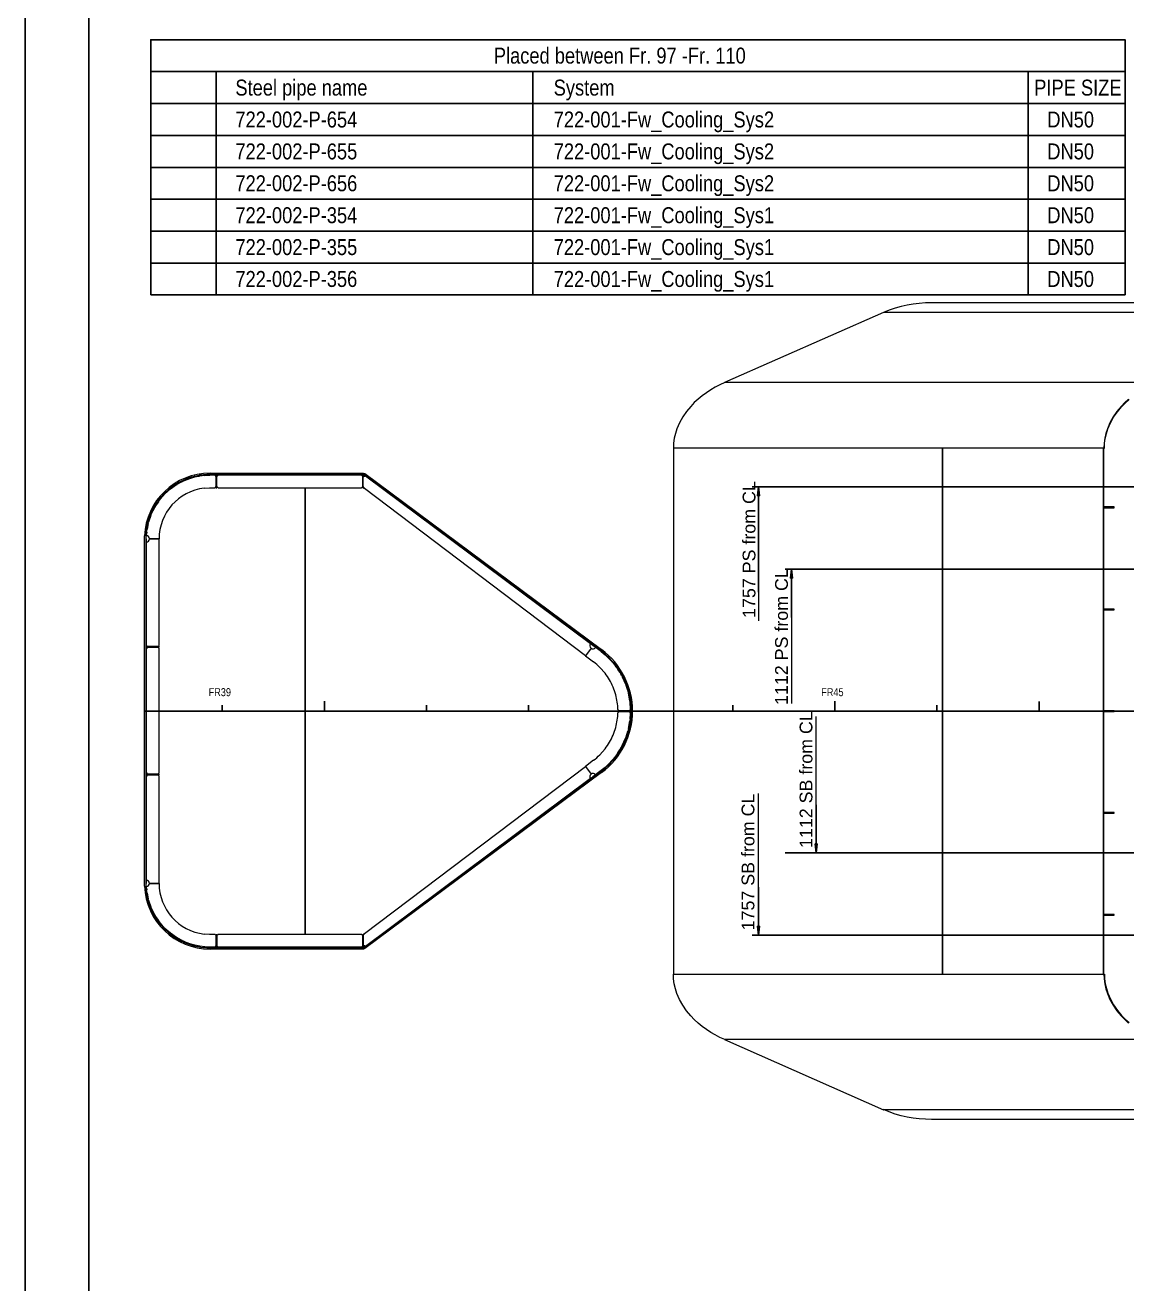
# Model space of a CAD drawing. Header units: millimetres. Extents: x 0 to 50500, y 0 to 29700.
# Drawn here: x 0 to 8632, y 11860 to 21726 of the extents above; entities that cross this region are included whole.
import ezdxf

# ---------------------------------------------------------------- set-up
doc = ezdxf.new("R2010")
doc.units = ezdxf.units.MM
doc.header["$LTSCALE"] = 50
doc.linetypes.add('AVEVASOLID', pattern=[7.5, 7.5])
for name, color, linetype in [('000-BT5', 7, 'Continuous'), ('100-DM1', 1, 'Continuous'), ('100-TX1', 1, 'Continuous'), ('DEF', 7, 'Continuous'), ('MEASURE', 7, 'Continuous'), ('PLATE1', 7, 'Continuous'), ('PROFILE', 7, 'Continuous'), ('STIFFNER', 7, 'Continuous'), ('TEXT1', 7, 'Continuous')]:
    doc.layers.add(name, color=color, linetype=linetype)
doc.styles.add('AvevaTextStyle2', font='Arial Narrow')

# ---------------------------------------------------------------- blocks, each defined once
blk = doc.blocks.new('VARD A1L')
at = {"color": 1}
blk.add_lwpolyline([(0, 0), (841, 0), (841, 594), (0, 594)], close=True, dxfattribs=at)
blk.add_lwpolyline([(10, 584), (10, 10), (831, 10), (831, 584)], close=True)
blk = doc.blocks.new('A$C1B332B96')
at = {"color": 12, "linetype": 'AVEVASOLID', "lineweight": 0}
for p, q in [((-12037.71904, 931.39687), (-12037.71904, 707.89738)), ((-12037.71904, 931.39687), (-12037.71904, 707.89738)), ((-11779.12598, 733.97865), (-11779.12598, 59.00045)), ((-11586.97634, -734.01871), (-11586.97634, -43.61292)), ((-12037.71904, -1379.673), (-12037.71904, -646.84895))]:
    blk.add_line(p, q, dxfattribs=at)
at = {"layer": 'MEASURE', "color": 12, "linetype": 'AVEVASOLID'}
for p, q in [((-7508.48084, 1757.38411), (-12087.71904, 1757.38411)), ((-12045.53154, 1686.93352), (-12037.71904, 1757.38411)), ((-12029.88212, 1686.93352), (-12045.53154, 1686.93352)), ((-12043.09013, 1708.94966), (-12032.32353, 1708.94966)), ((-12037.71904, 1757.38411), (-12037.71904, 1379.67262)), ((-12037.71904, 1757.38411), (-12029.88212, 1686.93352)), ((-12037.71904, 1379.67262), (-12037.71904, 931.39687)), ((-12037.71904, 1379.67262), (-12037.71904, 931.39687)), ((-7508.48084, 1111.69014), (-11829.12598, 1111.69014)), ((-11786.93848, 1041.23955), (-11779.12598, 1111.69014)), ((-11779.12598, 1111.69014), (-11779.12598, 733.97865)), ((-11779.12598, 1111.69014), (-11771.28906, 1041.23955)), ((-11771.28906, 1041.23955), (-11786.93848, 1041.23955)), ((-11784.49707, 1063.25569), (-11773.73047, 1063.25569)), ((-10013.50098, 0), (248.85254, 0)), ((-9839.99023, 0), (-9839.99023, 75)), ((-11586.97634, -1111.73019), (-11586.97634, -734.01871)), ((-11586.97634, -1111.73019), (-11594.81325, -1041.27998)), ((-11594.81325, -1041.27998), (-11579.16384, -1041.27998)), ((-11581.60525, -1063.29575), (-11592.37185, -1063.29575)), ((-11579.16384, -1041.27998), (-11586.97634, -1111.73019)), ((-7508.48084, -1111.69014), (-11829.12598, -1111.69014)), ((-12037.71904, -1757.38449), (-12037.71904, -1379.673)), ((-7508.48084, -1757.38449), (-12087.71904, -1757.38449)), ((-12037.71904, -1757.38449), (-12045.55595, -1686.93428)), ((-12045.55595, -1686.93428), (-12029.90654, -1686.93428)), ((-12032.34794, -1708.95004), (-12043.11454, -1708.95004)), ((-12029.90654, -1686.93428), (-12037.71904, -1757.38449))]:
    blk.add_line(p, q, dxfattribs=at)
at = {"layer": 'MEASURE', "color": 2, "linetype": 'AVEVASOLID', "char_height": 100, "attachment_point": 1, "rotation": 90, "line_spacing_factor": 0.9, "style": 'AvevaTextStyle2'}
for s, insert in [('{\\fArial|b0|i0|c0|p34;1757 PS from CL}', (-12162.71904, 730.42043)), ('{\\fArial|b0|i0|c0|p34;1112 PS from CL}', (-11908.43005, 48.39105)), ('{\\fArial|b0|i0|c0|p34;1112 SB from CL}', (-11716.28041, -1072.76645)), ('{\\fArial|b0|i0|c0|p34;1757 SB from CL}', (-12170.92936, -1718.42075))]:
    blk.add_mtext(s, dxfattribs=dict(at, insert=insert))
at = {"layer": 'TEXT1', "color": 92, "linetype": 'AVEVASOLID', "lineweight": 0, "insert": (-12957.12629, 3619.50949), "char_height": 1, "attachment_point": 1, "line_spacing_factor": 0.9, "style": 'AvevaTextStyle2'}
blk.add_mtext('{\\fArial|b0|i0;STIFF}', dxfattribs=at)

msp = doc.modelspace()

# ---------------------------------------------------------------- linework, layer by layer
at = {"layer": '100-TX1'}
for p, q in [((983.5, 21361.22), (8618.07, 21361.22)), ((1497.07, 21361.22), (1497.07, 19611.22)), ((3977.83, 21361.22), (3977.83, 19611.22)), ((7859.04, 21361.22), (7859.04, 19611.22)), ((983.5, 21111.22), (8618.07, 21111.22)), ((983.5, 20861.22), (8618.07, 20861.22)), ((983.5, 20611.22), (8618.07, 20611.22)), ((983.5, 20361.22), (8618.07, 20361.22)), ((983.5, 20111.22), (8618.07, 20111.22)), ((983.5, 19861.22), (8618.07, 19861.22)), ((983.5, 19611.22), (8618.07, 19611.22))]:
    msp.add_line(p, q, dxfattribs=at)
msp.add_lwpolyline([(983.5, 19611.22), (983.5, 21611.98), (8618.07, 21611.98), (8618.07, 19611.22)], dxfattribs=at)
at = {"layer": 'DEF', "color": 253, "linetype": 'AVEVASOLID', "lineweight": 0}
for p, q in [((10095.46, 19473.32), (6726.46, 19473.32)), ((8452.27, 18410.12), (5079.39, 18410.12)), ((1226.69, 18146.64), (1245.29, 18155.49)), ((1277.88, 18174.51), (1288.57, 18178.22)), ((1277.88, 18174.51), (1288.57, 18178.22)), ((1329.89, 18190.03), (1327.4, 18189.51)), ((1357.63, 18190.64), (1362.43, 18191.36)), ((1373.66, 18198.72), (1367.03, 18197.67)), ((1373.66, 18198.72), (1367.03, 18197.67)), ((1398.21, 18201.83), (1407.19, 18202.66)), ((1398.21, 18201.83), (1407.19, 18202.66)), ((1402.6, 18197.05), (1439.29, 18198.98)), ((1444.74, 18199.26), (1447.63, 18199.41)), ((1179.16, 18119.79), (1189.99, 18126.32)), ((1022.77, 17959.36), (1030.67, 17972.54)), ((1058.49, 18019.32), (1055.57, 18015.72)), ((1057.27, 18009.28), (1060.92, 18014.22)), ((1060.92, 18014.22), (1057.27, 18009.28)), ((975.16, 17856.93), (983.9, 17881.52)), ((1001.58, 17921.17), (1004.89, 17928.17)), ((955.93, 17777.32), (958.21, 17792.59)), ((962.28, 17810.61), (963.62, 17815.97)), ((968.62, 17836.02), (969.19, 17838.32)), ((951.36, 17743.72), (951.48, 17746.08)), ((951.36, 17743.72), (951.48, 17746.08)), ((951.48, 17746.08), (951.36, 17743.72)), ((4513.2, 16815.47), (4511.59, 16816.77)), ((4514.05, 16821.2), (4516.29, 16819.5)), ((4542.72, 16791.48), (4544.22, 16790.1)), ((4544.22, 16790.1), (4542.72, 16791.48)), ((4544.42, 16796.71), (4547.6, 16793.95)), ((4573.1, 16770.28), (4577.08, 16766.33)), ((4599.97, 16742.03), (4604.6, 16736.76)), ((4624.91, 16712.07), (4630.03, 16705.38)), ((4685.29, 16605.17), (4693.09, 16588.14)), ((4693.09, 16588.14), (4685.29, 16605.17)), ((4701.25, 16569.28), (4704.01, 16562.01)), ((4704.01, 16562.01), (4701.25, 16569.28)), ((4714.75, 16532.48), (4720.26, 16514.57)), ((4728.43, 16483.55), (4730.07, 16476.6)), ((4734.22, 16456.55), (4737.32, 16437.99)), ((4740.57, 16413.03), (4741.97, 16398.99)), ((4743.36, 16378.59), (4743.64, 16370.27)), ((4742.28, 16303.4), (4740.69, 16287.44)), ((4743.59, 16327.96), (4743.31, 16319.43)), ((4743.98, 16339.4), (4743.87, 16336.3)), ((4743.89, 16362.55), (4743.98, 16359.81)), ((4722.66, 16192.14), (4722.25, 16190.8)), ((4722.25, 16190.8), (4722.66, 16192.14)), ((4731.82, 16229.78), (4730.69, 16224.98)), ((4730.69, 16224.98), (4731.82, 16229.78)), ((4738.2, 16266.39), (4734.62, 16244.87)), ((4734.62, 16244.87), (4738.2, 16266.39)), ((4684.56, 16091.95), (4683.61, 16089.88)), ((4683.61, 16089.88), (4684.56, 16091.95)), ((4687.22, 16085.76), (4689.17, 16089.71)), ((4699.02, 16123.63), (4699.2, 16124.1)), ((4699.2, 16124.1), (4699.03, 16123.64)), ((4703.64, 16121.7), (4703.85, 16122.16)), ((4712.22, 16158.34), (4711.76, 16157.13)), ((4711.76, 16157.13), (4712.22, 16158.34)), ((4717.37, 16157.81), (4716.56, 16155.46)), ((4624.97, 15986.95), (4628.57, 15991.62)), ((4647.9, 16018.51), (4651.72, 16024.22)), ((4668.69, 16051.49), (4672.6, 16058.28)), ((4543.31, 15907.9), (4542.25, 15906.92)), ((4542.25, 15906.92), (4543.31, 15907.9)), ((4544.43, 15902.13), (4546.65, 15904.06)), ((4571.19, 15933.85), (4570.97, 15933.62)), ((4570.97, 15933.62), (4571.19, 15933.85)), ((4573.12, 15928.62), (4575.91, 15931.39)), ((4600.01, 15956.94), (4603.25, 15960.63)), ((4512.56, 15882.82), (4511.34, 15881.84)), ((4511.34, 15881.84), (4512.56, 15882.82)), ((4514.35, 15877.85), (4515.62, 15878.79)), ((951.48, 14952.75), (951.36, 14955.11)), ((951.48, 14952.75), (951.36, 14955.11)), ((951.36, 14955.11), (951.48, 14952.75)), ((958.21, 14906.24), (955.93, 14921.51)), ((963.62, 14882.86), (962.28, 14888.22)), ((969.19, 14860.51), (968.62, 14862.81)), ((983.9, 14817.31), (975.16, 14841.9)), ((1004.89, 14770.66), (1001.58, 14777.66)), ((1030.67, 14726.28), (1022.77, 14739.47)), ((1055.57, 14683.11), (1058.49, 14679.51)), ((1060.92, 14684.61), (1057.27, 14689.55)), ((1057.27, 14689.55), (1060.92, 14684.61)), ((1189.99, 14572.51), (1179.16, 14579.04)), ((1245.29, 14543.34), (1226.69, 14552.19)), ((1288.57, 14520.61), (1277.88, 14524.32)), ((1288.57, 14520.61), (1277.88, 14524.32)), ((1327.4, 14509.32), (1329.89, 14508.8)), ((1362.43, 14507.47), (1357.63, 14508.19)), ((1367.03, 14501.16), (1373.66, 14500.11)), ((1367.03, 14501.16), (1373.66, 14500.11)), ((1407.19, 14496.17), (1398.21, 14497)), ((1407.19, 14496.17), (1398.21, 14497)), ((1439.29, 14499.85), (1402.6, 14501.78)), ((1447.63, 14499.42), (1444.74, 14499.57)), ((6726.46, 13225.51), (10095.46, 13225.51))]:
    msp.add_line(p, q, dxfattribs=at)
for points in [[(10471.75, 19549.91), (7102.75, 19549.91), (7054.46, 19548.74), (7006.22, 19545.23), (6958.22, 19539.43), (6910.61, 19531.33), (6863.46, 19520.74), (6816.91, 19507.49), (6771.17, 19491.66), (6726.46, 19473.32), (6726.65, 19472.9)], [(10095.65, 19468.23), (10093.59, 19472.9), (6726.65, 19472.9)], [(8853.94, 18924.39), (5481.06, 18924.39), (5444.03, 18906.99), (5407.8, 18887.96), (5372.47, 18867.38), (5338.15, 18845.1), (5305.05, 18820.95), (5273.36, 18794.97), (5243.22, 18767.22), (5214.8, 18737.74), (5181.66, 18698.03), (5152.29, 18655.41), (5127.24, 18609.99), (5106.91, 18562.26), (5095.02, 18525.36), (5086.37, 18487.48), (5081.14, 18448.9), (5079.39, 18410.13)], [(8646.25, 18794.97), (8616.11, 18767.22), (8587.68, 18737.74), (8554.55, 18698.03), (8525.18, 18655.41), (8500.12, 18609.99), (8479.8, 18562.26), (8467.91, 18525.36), (8459.25, 18487.48), (8454.03, 18448.9), (8452.27, 18410.12), (8456.52, 18410.12), (8458.26, 18448.52), (8463.46, 18486.71), (8472.07, 18524.21), (8483.91, 18560.75), (8504.13, 18608.03), (8529.06, 18652.99), (8558.28, 18695.17), (8591.25, 18734.49), (8619.54, 18763.69), (8649.53, 18791.17)], [(946.61, 17748.68), (944.14, 17699.41), (949.14, 17699.41), (951.16, 17743.73), (957.15, 17787.94), (967.01, 17831.52), (980.61, 17873.92), (1001.75, 17922.67), (1028.16, 17969.05), (1059.47, 18012.59), (1095.08, 18052.45), (1138.12, 18090.89), (1185.56, 18124.3), (1236.45, 18151.94), (1290.15, 18173.48), (1328.6, 18184.66), (1367.84, 18192.74), (1407.61, 18197.68), (1447.63, 18199.41), (1447.61, 18204.41), (1422.88, 18203.73), (1398.21, 18201.83), (1373.66, 18198.72), (1349.29, 18194.43), (1325.16, 18188.95), (1301.33, 18182.31), (1277.88, 18174.51), (1254.84, 18165.56), (1210.22, 18144.33), (1167.81, 18118.78), (1128.08, 18089.21), (1091.63, 18056.07), (1058.49, 18019.32), (1028.95, 17979.39), (1003.5, 17936.92), (982.47, 17892.41), (965.93, 17845.88), (953.92, 17797.74), (946.61, 17748.68)], [(1128.08, 18089.21), (1135.01, 18094.81), (1167.81, 18118.78), (1182.92, 18128.55), (1210.22, 18144.33), (1234.33, 18156.47), (1254.84, 18165.56)], [(1135.01, 18094.81), (1167.81, 18118.78), (1182.92, 18128.55), (1210.22, 18144.33), (1234.33, 18156.47), (1254.84, 18165.56)], [(1329.89, 18190.03), (1327.4, 18189.51), (1326.58, 18189.27)], [(946.18, 17744.18), (946.61, 17748.68), (952.23, 17788.83), (953.92, 17797.74), (962.18, 17832.84), (965.93, 17845.88), (975.92, 17875.66), (982.47, 17892.41), (997.28, 17924.9), (1003.5, 17936.92), (1023.95, 17971.75), (1028.95, 17979.39)], [(4513.25, 16815.53), (4544.3, 16790.18), (4573.54, 16762.8), (4600.83, 16733.48), (4626.04, 16702.37), (4649.06, 16669.59), (4669.8, 16635.26), (4688.02, 16599.86), (4703.82, 16563.33), (4717.08, 16525.91), (4727.76, 16487.73), (4735.84, 16448.75), (4741.26, 16409.29), (4743.98, 16369.64), (4743.98, 16329.93), (4741.72, 16294.69), (4737.36, 16259.62), (4730.92, 16224.93), (4722.41, 16190.75), (4711.84, 16157.11), (4699.23, 16124.09), (4684.68, 16091.9), (4668.25, 16060.74), (4647.55, 16026.97), (4624.59, 15994.65), (4599.49, 15963.92), (4572.37, 15934.93), (4543.36, 15907.83), (4512.6, 15882.78), (4448.92, 15835.42), (4451.9, 15831.4), (4514.05, 15877.61), (4544.43, 15902.13), (4573.12, 15928.62), (4600.01, 15956.94), (4624.97, 15986.95), (4647.9, 16018.51), (4668.69, 16051.49), (4687.22, 16085.76), (4703.47, 16121.28), (4717.37, 16157.81), (4728.79, 16195.1), (4737.71, 16233.03), (4744.12, 16271.56), (4748, 16310.45), (4749.32, 16349.43), (4748.05, 16388.37), (4744.18, 16427.23), (4737.75, 16465.79), (4728.8, 16503.77), (4717.36, 16541.01), (4703.46, 16577.5), (4687.17, 16613.06), (4668.59, 16647.46), (4647.81, 16680.51), (4624.91, 16712.07), (4599.97, 16742.03), (4573.1, 16770.28), (4544.42, 16796.71), (4514.05, 16821.2), (4451.9, 16867.43), (4448.92, 16863.41)], [(4511.59, 16816.77), (4513.2, 16815.47), (4448.92, 16863.41)], [(4647.81, 16680.51), (4653.25, 16672.32), (4668.59, 16647.46), (4674.17, 16637.69), (4687.17, 16613.06), (4692.54, 16602), (4703.46, 16577.5), (4708.47, 16565.16), (4717.36, 16541.01), (4721.85, 16527.43), (4728.8, 16503.77), (4732.62, 16488.91), (4737.75, 16465.79), (4740.77, 16449.6), (4744.18, 16427.23), (4746.24, 16409.8), (4748.05, 16388.37), (4748.98, 16369.81), (4749.32, 16349.43), (4748.98, 16329.76), (4748, 16310.45), (4746.7, 16294.22), (4744.12, 16271.56), (4742.3, 16258.85), (4737.71, 16233.03), (4735.8, 16223.86), (4728.79, 16195.1), (4727.22, 16189.4)], [(944.14, 14999.41), (946.61, 14950.15), (953.92, 14901.09), (965.93, 14852.95), (982.47, 14806.42), (1003.5, 14761.91), (1028.95, 14719.44), (1058.49, 14679.51), (1091.63, 14642.76), (1128.08, 14609.62), (1167.81, 14580.05), (1210.22, 14554.5), (1254.84, 14533.27), (1277.88, 14524.32), (1301.33, 14516.52), (1325.16, 14509.88), (1349.29, 14504.4), (1373.66, 14500.11), (1398.21, 14497), (1422.88, 14495.1), (1447.61, 14494.42), (1447.63, 14499.42), (1407.61, 14501.15), (1367.84, 14506.09), (1328.6, 14514.17), (1290.15, 14525.35), (1236.45, 14546.89), (1185.56, 14574.53), (1138.12, 14607.93), (1095.08, 14646.38), (1059.47, 14686.24), (1028.16, 14729.78), (1001.75, 14776.16), (980.61, 14824.91), (967.01, 14867.31), (957.15, 14910.89), (951.16, 14955.1), (949.14, 14999.41), (944.14, 14999.41)], [(946.18, 14954.65), (946.61, 14950.15), (952.23, 14909.99), (953.92, 14901.09), (962.18, 14865.99), (965.93, 14852.95), (975.92, 14823.17), (982.47, 14806.42), (997.28, 14773.93), (1003.5, 14761.91), (1023.95, 14727.08), (1028.95, 14719.44)], [(1128.08, 14609.62), (1135.01, 14604.02), (1167.81, 14580.05), (1182.92, 14570.28), (1210.22, 14554.5), (1234.33, 14542.36), (1254.84, 14533.27)], [(1135.01, 14604.02), (1167.81, 14580.05), (1182.92, 14570.28), (1210.22, 14554.5), (1234.33, 14542.36), (1254.84, 14533.27)], [(1326.58, 14509.56), (1327.4, 14509.32), (1329.89, 14508.8)], [(8853.94, 13774.44), (5481.06, 13774.44), (5444.03, 13791.84), (5407.8, 13810.87), (5372.47, 13831.45), (5338.15, 13853.73), (5305.05, 13877.88), (5273.36, 13903.86), (5243.22, 13931.61), (5214.8, 13961.08), (5181.66, 14000.8), (5152.29, 14043.42), (5127.24, 14088.84), (5106.91, 14136.57), (5095.02, 14173.47), (5086.37, 14211.35), (5081.14, 14249.93), (5079.39, 14288.71), (8452.27, 14288.71), (8454.03, 14249.93), (8459.25, 14211.35), (8467.91, 14173.47), (8479.8, 14136.57), (8500.12, 14088.84), (8525.18, 14043.42), (8554.55, 14000.8), (8587.68, 13961.08), (8616.11, 13931.61), (8646.25, 13903.86)], [(8452.27, 14288.71), (8456.52, 14288.71), (8458.26, 14250.31), (8463.46, 14212.12), (8472.07, 14174.62), (8483.91, 14138.08), (8504.13, 14090.8), (8529.06, 14045.84), (8558.28, 14003.66), (8591.25, 13964.34), (8619.54, 13935.14), (8649.53, 13907.66)], [(10471.75, 13148.92), (7102.75, 13148.92), (7054.46, 13150.09), (7006.22, 13153.6), (6958.22, 13159.4), (6910.61, 13167.5), (6863.46, 13178.09), (6816.91, 13191.34), (6771.17, 13207.17), (6726.46, 13225.51), (6726.65, 13225.93)], [(6726.65, 13225.93), (10093.59, 13225.93), (10095.65, 13230.6)]]:
    msp.add_lwpolyline(points, dxfattribs=at)
at = {"layer": 'MEASURE', "color": 12, "linetype": 'AVEVASOLID'}
for p, q in [((1544.63, 16349.41), (1544.63, 16396.29)), ((2344.63, 16349.41), (2344.63, 16427.54)), ((3144.63, 16349.41), (3144.63, 16396.29)), ((3944.63, 16349.41), (3944.63, 16396.29)), ((4744.63, 16349.41), (4744.63, 16396.29)), ((5544.63, 16349.41), (5544.63, 16396.29)), ((6344.63, 16349.41), (6344.63, 16427.54)), ((7144.63, 16349.41), (7144.63, 16396.29)), ((7944.63, 16349.41), (7944.63, 16396.29)), ((934.63, 16349.41), (20984.63, 16349.41))]:
    msp.add_line(p, q, dxfattribs=at)
at = {"layer": 'PLATE1', "color": 253, "linetype": 'AVEVASOLID', "lineweight": 0}
for p, q in [((5479.95, 18924.3), (5480.87, 18924.3)), ((5079.39, 18410.13), (5079.39, 14288.68)), ((7186.57, 18410.13), (7186.57, 14288.71)), ((7186.57, 14288.71), (7186.57, 18410.13)), ((8448.39, 14288.71), (8448.39, 18410.13)), ((8452.63, 14288.71), (8452.63, 18410.13)), ((2649.63, 18190.71), (2654.63, 18190.71)), ((2649.63, 18188.6), (2654.63, 18188.6)), ((2651.38, 18214.42), (2660.33, 18211.45)), ((2660.33, 18211.45), (4516.96, 16831.54)), ((2666.43, 18194.34), (4429.59, 16878.37)), ((2194.63, 18099.41), (2194.63, 14599.41)), ((2194.63, 14599.41), (2194.63, 18099.41)), ((934.63, 14976.89), (934.63, 17721.94)), ((4516.96, 15867.29), (2660.33, 14487.38)), ((4429.59, 15820.46), (2666.43, 14504.49)), ((2654.63, 14510.23), (2649.63, 14510.23)), ((2654.63, 14508.12), (2649.63, 14508.12)), ((2660.33, 14487.38), (2651.38, 14484.41))]:
    msp.add_line(p, q, dxfattribs=at)
for points in [[(6727.46, 19473.74), (6726.48, 19473.74), (5479.95, 18924.3), (5480.11, 18923.95)], [(2664.63, 18199.41), (1448.03, 18199.41), (1448.03, 18204.42), (2664.63, 18204.42), (2664.63, 18199.41)], [(1449.14, 18214.42), (2194.63, 18214.42), (2194.63, 18204.42)], [(2194.63, 18204.42), (2194.63, 18214.42), (2651.38, 18214.42)], [(4449.17, 16863.76), (2664.63, 18199.41), (2667.63, 18203.42), (4452.63, 16867.42), (4452.37, 16867.08)], [(4434.68, 16843.38), (4389.83, 16783.28), (2657.61, 18093.38), (2649.63, 18109.41)], [(8452.63, 17943.41), (8534.13, 17943.41), (8534.13, 17949.41), (8452.63, 17949.41)], [(949.14, 14999.41), (949.63, 14999.41), (949.63, 17699.41), (944.63, 17699.41), (944.63, 14999.41)], [(8452.63, 17143.41), (8534.13, 17143.41), (8534.13, 17149.41), (8452.63, 17149.41)], [(8452.63, 16346.41), (8534.13, 16346.41), (8534.13, 16352.41), (8452.63, 16352.41)], [(2649.63, 14589.42), (2657.61, 14605.45), (4389.83, 15915.55), (4434.68, 15855.45)], [(4452.37, 15831.75), (4452.63, 15831.41), (2667.63, 14495.41), (2664.63, 14499.41), (4449.17, 15835.07)], [(8452.63, 15549.41), (8534.13, 15549.41), (8534.13, 15555.42), (8452.63, 15555.42)], [(8452.63, 14749.41), (8534.13, 14749.41), (8534.13, 14755.42), (8452.63, 14755.42)], [(2664.63, 14494.41), (2664.63, 14499.41), (1448.03, 14499.41), (1448.03, 14494.41), (2664.63, 14494.41)], [(2194.63, 14494.41), (2194.63, 14484.41), (1449.14, 14484.41)], [(2651.38, 14484.41), (2194.63, 14484.41), (2194.63, 14494.41)], [(5480.87, 13774.53), (5479.95, 13774.53), (5480.11, 13774.88)], [(5479.95, 13774.53), (6726.48, 13225.09), (6727.46, 13225.09)]]:
    msp.add_lwpolyline(points, dxfattribs=at)
for centre, radius, start, end in [((1449.14, 17699.41), 515, 90.000237, 177.4935), ((2654.63, 18205.71), 15, 270.000366, 326.823547), ((2654.63, 18203.6), 15, 269.99823, 321.880554), ((4449.63, 16863.41), 25, 143.265686, 233.268661), ((4158.63, 16349.42), 600.7, 306.621277, 53.378735), ((4449.63, 15835.42), 25, 126.731339, 216.734314), ((1449.14, 14999.41), 515, 182.506561, 270.000061), ((2654.63, 14495.23), 15, 38.119457, 90.001785), ((2654.63, 14493.12), 15, 33.176449, 89.999641)]:
    msp.add_arc(centre, radius, start, end, dxfattribs=at)
at = {"layer": 'PROFILE', "color": 253, "linetype": 'AVEVASOLID', "lineweight": 0}
for p, q in [((1248.07, 18156.6), (1217.79, 18141.8)), ((1291.86, 18173.97), (1285.72, 18171.7)), ((1331.54, 18185.26), (1326.18, 18183.95)), ((1376.04, 18193.76), (1353.67, 18189.82)), ((1443.3, 18199.22), (1396.89, 18196.35)), ((1487.64, 18199.41), (1444.09, 18199.26)), ((1140.12, 18092.3), (1135.14, 18088.23)), ((1193.1, 18128.39), (1159.36, 18105.85)), ((1402.01, 18096.63), (1444.42, 18099.26)), ((1444.42, 18099.26), (1487.63, 18099.41)), ((1043.48, 17990.35), (1021.92, 17958.08)), ((1095.32, 18052.66), (1056.26, 18008.13)), ((984.63, 17883.19), (966.85, 17830.81)), ((1008.02, 17933.67), (998.55, 17915.29)), ((964.52, 17820.54), (955.26, 17773.94)), ((952.23, 17751.61), (950.81, 17736.01)), ((974.14, 17699.41), (1049.14, 17699.41)), ((4434.71, 16842.82), (4389.98, 16782.63)), ((4389.98, 16782.63), (4453.28, 16735.24)), ((4513.49, 16815.08), (4513.12, 16815.35)), ((4546.9, 16787.75), (4544.15, 16790)), ((4502.65, 16692.23), (4543.64, 16645.47)), ((4600.67, 16733.35), (4598.49, 16735.99)), ((4630.51, 16696.01), (4624.33, 16704.48)), ((4658.3, 16654.29), (4644.17, 16676.56)), ((4671.81, 16631.36), (4668.03, 16638.18)), ((4705.29, 16559.17), (4679.73, 16615.96)), ((4721.22, 16511.1), (4708.67, 16549.64)), ((4738.93, 16426.24), (4727.48, 16488.73)), ((4743.98, 16365.5), (4740.38, 16415.73)), ((4740.51, 16284.95), (4743.98, 16333.34)), ((4707.85, 16146.66), (4723.05, 16193.35)), ((4728.19, 16213.98), (4739.05, 16273.25)), ((4678.68, 16080.54), (4704.52, 16137.94)), ((4543.64, 16053.36), (4502.65, 16006.6)), ((4624.22, 15994.2), (4626.07, 15996.74)), ((4643.79, 16021.68), (4658.73, 16045.22)), ((4666.59, 16058.04), (4671.54, 16066.99)), ((4453.28, 15963.59), (4389.98, 15916.2)), ((4389.98, 15916.2), (4434.71, 15856.01)), ((4512.45, 15882.97), (4513.49, 15883.75)), ((4543.19, 15908.04), (4546.42, 15910.68)), ((4572.35, 15934.95), (4572.66, 15935.24)), ((4598.61, 15962.98), (4599.42, 15963.97)), ((1049.14, 14999.41), (974.14, 14999.41)), ((950.81, 14962.82), (952.23, 14947.22)), ((955.26, 14924.89), (964.52, 14878.29)), ((966.85, 14868.02), (984.63, 14815.64)), ((998.55, 14783.54), (1008.02, 14765.15)), ((1021.92, 14740.75), (1043.48, 14708.48)), ((1056.26, 14690.7), (1095.32, 14646.17)), ((1135.14, 14610.6), (1140.12, 14606.53)), ((1444.42, 14599.57), (1402.01, 14602.2)), ((1159.36, 14592.98), (1193.1, 14570.44)), ((1217.79, 14557.03), (1248.07, 14542.23)), ((1285.72, 14527.13), (1291.86, 14524.86)), ((1326.18, 14514.88), (1331.54, 14513.57)), ((1353.67, 14509.01), (1376.04, 14505.07)), ((1396.89, 14502.48), (1443.3, 14499.61)), ((1487.63, 14599.41), (1444.42, 14599.57)), ((1444.09, 14499.57), (1487.64, 14499.42))]:
    msp.add_line(p, q, dxfattribs=at)
for points in [[(1487.63, 18099.41), (1497.63, 18109.41), (1497.63, 18189.42), (1487.64, 18199.41)], [(4644.25, 16362.37), (4654.31, 16352.43), (4734.31, 16352.86), (4743.98, 16362.64)], [(4743.98, 16336.19), (4734.31, 16345.97), (4654.31, 16346.4), (4644.25, 16336.46)], [(4743.98, 16351.92), (4644.32, 16351.92), (4644.32, 16346.91), (4743.98, 16346.91)], [(1487.64, 14499.42), (1497.63, 14509.41), (1497.63, 14589.42), (1487.63, 14599.41)]]:
    msp.add_lwpolyline(points, dxfattribs=at)
for centre, radius, start, end in [((1449.14, 17699.41), 400, 96.765877, 179.999939), ((949.14, 17699.41), 25, 359.998047, 87.366829), ((4449.63, 16862.89), 25, 233.380859, 323.313202), ((4173.52, 16364.23), 464.66, 44.901531, 52.982346), ((4160.93, 16351.02), 482.88, 30.201166, 37.57415), ((4156.69, 16348.53), 487.79, 15.315288, 30.203045), ((4161.32, 16349.35), 483.11, 1.545162, 15.366743), ((4161.32, 16349.48), 483.11, 344.63327, 358.454834), ((4156.69, 16350.3), 487.79, 329.796967, 344.684723), ((4160.93, 16347.81), 482.88, 322.425842, 329.798828), ((4173.52, 16334.6), 464.66, 307.017639, 315.09848), ((4449.63, 15835.94), 25, 36.686806, 126.619148), ((949.14, 14999.41), 25, 272.627136, 0.001), ((1449.13, 14999.41), 400, 180.000015, 263.234589)]:
    msp.add_arc(centre, radius, start, end, dxfattribs=at)
at = {"layer": 'STIFFNER', "color": 253, "linetype": 'AVEVASOLID', "lineweight": 0}
for p, q in [((1512.63, 18199.41), (1502.63, 18189.42)), ((949.63, 16864.42), (959.63, 16854.42)), ((949.63, 15864.42), (959.63, 15854.42)), ((1502.63, 14509.41), (1512.63, 14499.41))]:
    msp.add_line(p, q, dxfattribs=at)
for points in [[(1497.63, 18099.41), (1502.63, 18099.41), (1502.63, 18199.41), (1497.63, 18199.41), (1497.63, 18099.41)], [(1502.63, 18109.41), (1512.63, 18099.41), (2634.63, 18099.41), (2644.63, 18109.41), (2644.63, 18189.42), (2634.63, 18199.41)], [(2644.63, 18099.41), (2649.63, 18099.41), (2649.63, 18199.41), (2644.63, 18199.41), (2644.63, 18099.41)], [(1039.63, 16854.42), (1049.63, 16864.42), (1049.63, 17699.41), (974.63, 17699.41)], [(1049.63, 16849.41), (1049.63, 16854.42), (949.63, 16854.42), (949.63, 16849.41), (1049.63, 16849.41)], [(1039.63, 15854.42), (1049.63, 15864.42), (1049.63, 16839.42), (1039.63, 16849.41), (959.63, 16849.41), (949.63, 16839.42)], [(1049.63, 15849.41), (1049.63, 15854.42), (949.63, 15854.42), (949.63, 15849.41), (1049.63, 15849.41)], [(974.63, 14999.41), (1049.63, 14999.41), (1049.63, 15839.42), (1039.63, 15849.41), (959.63, 15849.41), (949.63, 15839.42)], [(1502.63, 14599.41), (1502.63, 14499.41), (1497.63, 14499.41), (1497.63, 14599.41), (1502.63, 14599.41)], [(2634.63, 14499.41), (2644.63, 14509.41), (2644.63, 14589.42), (2634.63, 14599.41), (1512.63, 14599.41), (1502.63, 14589.42)], [(2649.63, 14599.41), (2649.63, 14499.41), (2644.63, 14499.41), (2644.63, 14599.41), (2649.63, 14599.41)]]:
    msp.add_lwpolyline(points, dxfattribs=at)
for centre, start, end in [((949.63, 17699.41), 270, 0), ((949.63, 14999.41), 0, 90)]:
    msp.add_arc(centre, 25, start, end, dxfattribs=at)

# ---------------------------------------------------------------- block references
at = {"layer": '000-BT5', "xscale": 50, "yscale": 50, "zscale": 50}
msp.add_blockref('VARD A1L', (0, 0), dxfattribs=at)
at = {"layer": '100-DM1'}
msp.add_blockref('A$C1B332B96', (17784.63, 16349.41), dxfattribs=at)

# ---------------------------------------------------------------- texts
at = {"layer": '100-TX1', "char_height": 125, "attachment_point": 1, "line_spacing_factor": 0.9, "style": 'AvevaTextStyle2'}
for s, insert in [('{\\fArial Narrow|b0|i0|c0|p34;Placed between Fr. 97 -Fr. 110}', (3672.28, 21549.48)), ('{\\fArial Narrow|b0|i0|c0|p34;Steel pipe name}', (1647.07, 21298.72)), ('{\\fArial Narrow|b0|i0;System}', (4141.24, 21298.72)), ('{\\fArial Narrow|b0|i0|c0|p34;PIPE SIZE}', (7906.7, 21298.72)), ('{\\fArial Narrow|b0|i0|c0|p34;722-002-P-654}', (1647.07, 21048.72)), ('{\\fArial Narrow|b0|i0|c0|p34;722-001-Fw_Cooling_Sys2}', (4141.24, 21048.72)), ('{\\fArial Narrow|b0|i0|c0|p34;DN50}', (8009.04, 21048.72)), ('{\\fArial Narrow|b0|i0|c0|p34;722-002-P-655}', (1647.07, 20798.72)), ('{\\fArial Narrow|b0|i0|c0|p34;722-001-Fw_Cooling_Sys2}', (4141.24, 20798.72)), ('{\\fArial Narrow|b0|i0|c0|p34;DN50}', (8009.04, 20798.72)), ('{\\fArial Narrow|b0|i0|c0|p34;722-002-P-656}', (1647.07, 20548.72)), ('{\\fArial Narrow|b0|i0|c0|p34;722-001-Fw_Cooling_Sys2}', (4141.24, 20548.72)), ('{\\fArial Narrow|b0|i0|c0|p34;DN50}', (8009.04, 20548.72)), ('{\\fArial Narrow|b0|i0|c0|p34;722-002-P-354}', (1647.07, 20298.72)), ('{\\fArial Narrow|b0|i0|c0|p34;722-001-Fw_Cooling_Sys1}', (4141.24, 20298.72)), ('{\\fArial Narrow|b0|i0|c0|p34;DN50}', (8009.04, 20298.72)), ('{\\fArial Narrow|b0|i0|c0|p34;722-002-P-355}', (1647.07, 20048.72)), ('{\\fArial Narrow|b0|i0|c0|p34;722-001-Fw_Cooling_Sys1}', (4141.24, 20048.72)), ('{\\fArial Narrow|b0|i0|c0|p34;DN50}', (8009.04, 20048.72)), ('{\\fArial Narrow|b0|i0|c0|p34;722-002-P-356}', (1647.07, 19798.72)), ('{\\fArial Narrow|b0|i0|c0|p34;722-001-Fw_Cooling_Sys1}', (4141.24, 19798.72)), ('{\\fArial Narrow|b0|i0|c0|p34;DN50}', (8009.04, 19798.72))]:
    msp.add_mtext(s, dxfattribs=dict(at, insert=insert))
at = {"layer": 'MEASURE', "color": 12, "linetype": 'AVEVASOLID', "char_height": 62.5, "attachment_point": 1, "line_spacing_factor": 0.9, "style": 'AvevaTextStyle2'}
for s, insert in [('{\\fArial Narrow|b0|i0;FR39}', (1437.63, 16529.1)), ('{\\fArial Narrow|b0|i0;FR45}', (6237.63, 16529.1))]:
    msp.add_mtext(s, dxfattribs=dict(at, insert=insert))

doc.saveas('drawing.dxf')
